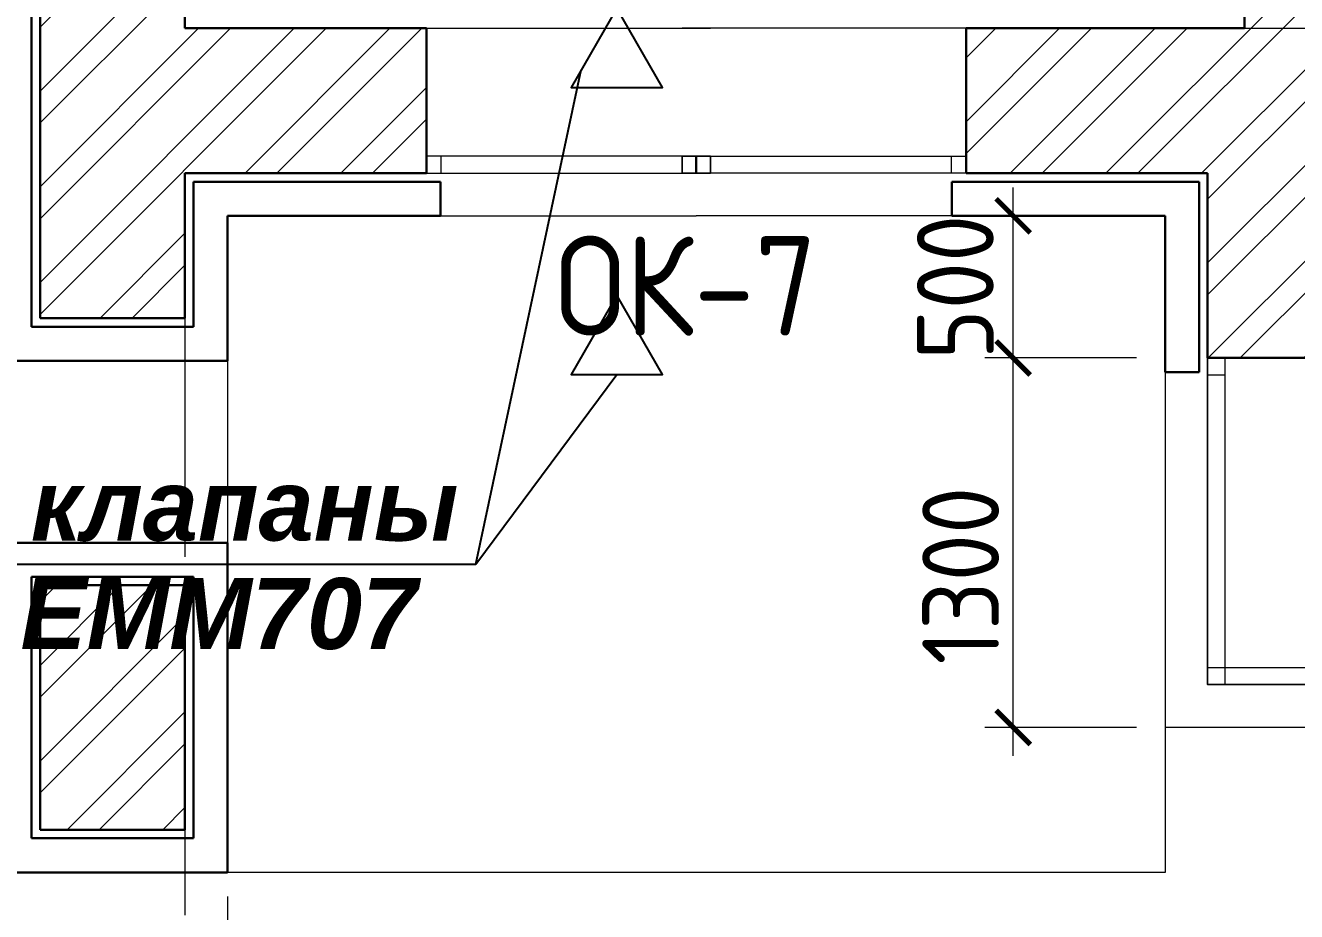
# Model space of a CAD drawing. Header units: millimetres. Extents: x 854812 to 1164625, y 589925 to 823301.
# Drawn here: x 1016034 to 1020509, y 689457 to 692575 of the extents above; entities that cross this region are included whole.
import ezdxf
from ezdxf.enums import TextEntityAlignment as Align

# ---------------------------------------------------------------- set-up
doc = ezdxf.new("R2010")
doc.units = ezdxf.units.MM
doc.linetypes.add('ACAD_ISO10W100', pattern=[18, 12, -3, 0, -3])
doc.linetypes.add('JIS_08_15', pattern=[17.25, 15, -0.75, 0.75, -0.75])
doc.layers.get('Defpoints').update_dxf_attribs({"color": 40})
for name, color, linetype, lineweight in [('АР_Марка_двери', 13, 'Continuous', 9), ('АР_Штрих_материалы', 27, 'Continuous', 9), ('окна', 132, 'Continuous', 18), ('оси', 50, 'JIS_08_15', 9), ('размеры', 215, 'Continuous', 13), ('стены', 172, 'Continuous', 30), ('УКАЗАТЕЛЬ', 6, 'Continuous', 13)]:
    doc.layers.add(name, color=color, linetype=linetype, lineweight=lineweight)
doc.styles.add('GOST 2.304', font='isocpeur.ttf', dxfattribs={"width": 0.9})
doc.styles.add('style1', font='arialbi.ttf')
doc.dimstyles.new('1', dxfattribs={"dimscale": 100, "dimtxt": 2.7, "dimasz": 1.2, "dimexe": 1, "dimexo": 1, "dimgap": 0.5, "dimtad": 1, "dimdec": 0, "dimzin": 0, "dimdsep": 46, "dimtxsty": 'GOST 2.304', "dimblk": 'ARCHTICK', "dimcen": 0.09, "dimdle": 1, "dimclrd": 256, "dimclre": 256, "dimclrt": 7, "dimadec": 0, "dimazin": 0, "dimtfac": 1, "dimtdec": 0, "dimtmove": 1, "dimatfit": 3, "dimldrblk": 'ARCHTICK', "dimfxl": 100, "dimtolj": 1, "dimtzin": 0, "dimlwd": 5, "dimlwe": 5, "dimarcsym": 1})
pattern_1 = [(45, (51302.94298162207, 0), (-168.3798022700466, 168.3798022700466), []), (45, (51415.19623162207, 0), (-168.3798022700466, 168.3798022700466), [])]

# ---------------------------------------------------------------- blocks, each defined once
blk = doc.blocks.new('ок1000')
at = {"layer": 'окна', "ltscale": 0.1}
for p, q in [((962542.0532821477, 736581.866387167), (962542.0532821477, 735581.8663706916)), ((961882.0532821477, 736531.8663871668), (961882.0532821477, 735631.8663706917))]:
    blk.add_line(p, q, dxfattribs=at)
for points in [[(962092.0532821479, 735581.8663706917), (962092.0532821479, 736581.8663871671), (962032.0532821479, 736581.8663871671), (962032.0532821479, 735581.8663706917)], [(962092.0532821479, 736529.8583381717), (962092.0532821479, 736581.8663871671), (962032.0532821479, 736581.8663871671), (962032.0532821479, 736529.8583381717)], [(962092.0532821479, 735633.8744196871), (962092.0532821479, 735581.8663706917), (962032.0532821479, 735581.8663706917), (962032.0532821479, 735633.8744196871)]]:
    blk.add_lwpolyline(points, close=True, dxfattribs=at)
blk = doc.blocks.new('_ArchTick')
at = {"color": 0, "linetype": 'ByBlock', "const_width": 0.15}
blk.add_lwpolyline([(-0.5, -0.5), (0.5, 0.5)], dxfattribs=at)
blk = doc.blocks.new('*D583')
at = {"layer": 'Defpoints', "color": 0, "ltscale": 0.1}
for p in [(1016745.509084131, 689609.9051311689), (1020045.479960688, 688319.8938159818), (1016745.509084131, 687439.4636545846)]:
    blk.add_point(p, dxfattribs=at)
at = {"layer": 'размеры', "lineweight": 5, "ltscale": 0.1}
for p, q in [((1016745.509084131, 689509.9051311689), (1016745.509084131, 687339.4636545846)), ((1020045.479960688, 688219.8938159818), (1020045.479960688, 687339.4636545846)), ((1020145.479960688, 687439.4636545846), (1016645.509084131, 687439.4636545846))]:
    blk.add_line(p, q, dxfattribs=at)
at = {"layer": 'размеры', "lineweight": 5, "ltscale": 0.1, "xscale": 120, "yscale": 120, "zscale": 120, "rotation": 180}
blk.add_blockref('_ArchTick', (1016745.509084131, 687439.4636545846), dxfattribs=at)
at = {"layer": 'размеры', "lineweight": 5, "ltscale": 0.1, "xscale": 120, "yscale": 120, "zscale": 120}
blk.add_blockref('_ArchTick', (1020045.479960688, 687439.4636545846), dxfattribs=at)
at = {"layer": 'размеры', "color": 7, "ltscale": 0.1, "insert": (1018395.49452241, 687624.4636545846), "char_height": 270, "attachment_point": 5, "style": 'GOST 2.304'}
blk.add_mtext('\\A1;3300', dxfattribs=at)
blk = doc.blocks.new('*D671')
at = {"layer": 'Defpoints', "color": 0, "ltscale": 0.1}
for p in [(1019511.089816105, 691404.9800811483), (1020045.479960688, 691404.9800811483), (1020045.479960688, 690105.075806975)]:
    blk.add_point(p, dxfattribs=at)
at = {"layer": 'размеры', "lineweight": 5, "ltscale": 0.1}
for p, q in [((1019511.089816105, 690005.075806975), (1019511.089816105, 691504.9800811483)), ((1019945.479960688, 691404.9800811483), (1019411.089816105, 691404.9800811483)), ((1019945.479960688, 690105.075806975), (1019411.089816105, 690105.075806975))]:
    blk.add_line(p, q, dxfattribs=at)
at = {"layer": 'размеры', "lineweight": 5, "ltscale": 0.1, "xscale": 120, "yscale": 120, "zscale": 120}
for p, rotation in [((1019511.089816105, 691404.9800811483), 90), ((1019511.089816105, 690105.075806975), 270)]:
    blk.add_blockref('_ArchTick', p, dxfattribs=dict(at, rotation=rotation))
at = {"layer": 'размеры', "color": 7, "ltscale": 0.1, "insert": (1019326.089816105, 690639.1863002751), "char_height": 270, "attachment_point": 5, "rotation": 90, "style": 'GOST 2.304'}
blk.add_mtext('\\A1;1300', dxfattribs=at)
blk = doc.blocks.new('*D672')
at = {"layer": 'Defpoints', "color": 0, "ltscale": 0.1}
for p in [(1019511.089816105, 691905.075806974), (1020045.479960688, 691905.075806974), (1020045.479960688, 691404.9800811484)]:
    blk.add_point(p, dxfattribs=at)
at = {"layer": 'размеры', "lineweight": 5, "ltscale": 0.1}
for p, q in [((1019511.089816105, 691304.9800811484), (1019511.089816105, 692005.075806974)), ((1019945.479960688, 691905.075806974), (1019411.089816105, 691905.075806974)), ((1019945.479960688, 691404.9800811484), (1019411.089816105, 691404.9800811484))]:
    blk.add_line(p, q, dxfattribs=at)
at = {"layer": 'размеры', "lineweight": 5, "ltscale": 0.1, "xscale": 120, "yscale": 120, "zscale": 120}
for p, rotation in [((1019511.089816105, 691905.075806974), 90), ((1019511.089816105, 691404.9800811484), 270)]:
    blk.add_blockref('_ArchTick', p, dxfattribs=dict(at, rotation=rotation))
at = {"layer": 'размеры', "color": 7, "ltscale": 0.1, "insert": (1019307.269789462, 691654.310001822), "char_height": 270, "attachment_point": 5, "rotation": 90, "style": 'GOST 2.304'}
blk.add_mtext('\\A1;500', dxfattribs=at)
blk = doc.blocks.new('*D657')
at = {"layer": 'Defpoints', "color": 0, "lineweight": 50, "ltscale": 0.1}
for p in [(1023345.479960689, 689595.0758069735), (1020195.479960688, 689218.0264784765), (1023345.479960689, 688139.4636545853)]:
    blk.add_point(p, dxfattribs=at)
at = {"layer": 'размеры', "lineweight": 5, "ltscale": 0.1}
for p, q in [((1023345.479960689, 689495.0758069735), (1023345.479960689, 688039.4636545853)), ((1020195.479960688, 689118.0264784765), (1020195.479960688, 688039.4636545853)), ((1020095.479960688, 688139.4636545853), (1023445.479960689, 688139.4636545853))]:
    blk.add_line(p, q, dxfattribs=at)
at = {"layer": 'размеры', "lineweight": 5, "ltscale": 0.1, "xscale": 120, "yscale": 120, "zscale": 120, "rotation": 180}
blk.add_blockref('_ArchTick', (1020195.479960688, 688139.4636545853), dxfattribs=at)
at = {"layer": 'размеры', "lineweight": 5, "ltscale": 0.1, "xscale": 120, "yscale": 120, "zscale": 120}
blk.add_blockref('_ArchTick', (1023345.479960689, 688139.4636545853), dxfattribs=at)
at = {"layer": 'размеры', "color": 7, "ltscale": 0.1, "insert": (1021545.66405272, 688324.4636545853), "char_height": 270, "attachment_point": 5, "style": 'GOST 2.304'}
blk.add_mtext('\\A1;3150', dxfattribs=at)

msp = doc.modelspace()

# ---------------------------------------------------------------- hatches: boundary and pattern name
at = {"layer": 'АР_Штрих_материалы', "ltscale": 100}
h = msp.add_hatch(dxfattribs=at)
h.set_pattern_fill('ANSI32', color=256, scale=25, style=0)
h.set_pattern_definition(pattern_1)
h.paths.add_polyline_path([(1016595.51527542, 697505.3364426567), (1016085.515275419, 697505.3364426567), (1016085.51527542, 691545.087122162), (1016595.51527542, 691545.0871221621), (1016595.51527542, 692055.0758069737), (1017445.479960688, 692055.0758069737), (1017445.479960688, 692565.075806974), (1016595.51527542, 692565.0758069734), (1016595.51527542, 694735.0758069735), (1016475.21202946, 694735.0758069735), (1016335.21202946, 694735.0758069735), (1016335.21202946, 694875.0758069735), (1016475.21202946, 694875.0758069735), (1016595.51527542, 694875.0758069735), (1016595.51527542, 695005.0758069736), (1016595.51527542, 695255.0758069735), (1016475.21202946, 695255.0758069735), (1016335.21202946, 695255.0758069735), (1016335.21202946, 695395.0758069735), (1016475.21202946, 695395.0758069735), (1016595.51527542, 695395.0758069735)])
h.paths.add_polyline_path([(1016335.21202946, 695135.0758069735), (1016475.21202946, 695135.0758069735), (1016475.21202946, 694995.0758069735), (1016335.21202946, 694995.0758069735)], flags=16)
edge = h.paths.add_edge_path()
edge.add_ellipse((1020198.045914099, 694530.5613102382), major_axis=(-0.09899665948619812, 299.9999837126362), ratio=0.9552198213836777, start_angle=4.35104914026211e-12, end_angle=206.3839445263601)
edge.add_line((1020325.479960689, 694261.8524510438), (1020325.479960689, 694199.364947493))
edge.add_ellipse((1020198.243907421, 693930.5613428121), major_axis=(-0.09899665948619812, 299.9999837126362), ratio=0.9552198213836779, start_angle=333.5962604591614, end_angle=333.6206575436838, ccw=False)
edge.add_line((1020325.589284402, 694199.3082166805), (1020325.766629223, 693661.8815690256))
edge.add_ellipse((1020198.243907421, 693930.5613428121), major_axis=(-0.09899665948619812, 299.9999837126362), ratio=0.9552198213836777, start_angle=180.0000006073215, end_angle=206.3397558204796)
edge.add_line((1020325.47996069, 693661.7496803738), (1020325.47996069, 693630.5613591005))
edge.add_line((1020325.47996069, 693630.5613591005), (1020325.479960688, 692565.0758069736))
edge.add_line((1020325.479960688, 692565.0758069736), (1019345.479944213, 692565.0758069741))
edge.add_line((1019345.479944213, 692565.0758069741), (1019345.479944213, 692055.0758069736))
edge.add_line((1019345.479944213, 692055.0758069736), (1020195.479960688, 692055.0758069737))
edge.add_line((1020195.479960688, 692055.0758069737), (1020195.479960688, 691404.9800811483))
edge.add_line((1020195.479960688, 691404.9800811483), (1020705.479960689, 691404.9800811483))
edge.add_line((1020705.479960689, 691404.9800811483), (1020705.479960689, 694365.0758069736))
edge.add_line((1020705.479960689, 694365.0758069736), (1020325.534582939, 694365.0758069736))
edge.add_line((1020325.534582939, 694365.0758069736), (1020325.568632384, 694261.8921943252))
edge = h.paths.add_edge_path()
edge.add_ellipse((1020198.045914099, 694530.5613102382), major_axis=(-0.09899665948619812, 299.9999837126362), ratio=0.9552198213836777, start_angle=333.596260459157, end_angle=359.9638796147794)
edge.add_line((1020198.127574241, 694830.5612939512), (1020197.946918636, 694830.5612939512))
edge.add_ellipse((1020198.045914099, 694530.5613102382), major_axis=(-0.09899665948619812, 299.9999837126362), ratio=0.9552198213836777, start_angle=4.35104914026211e-12, end_angle=206.3839445263601)
edge.add_line((1020325.479960689, 694261.8524510438), (1020325.479960688, 694799.2673269776))
edge.add_ellipse((1020198.045914099, 694530.5613102382), major_axis=(-0.09899665948619812, 299.9999837126362), ratio=0.9552198213836779, start_angle=333.5962604591614, end_angle=359.9638796147839, ccw=False)
edge.add_line((1020325.391291086, 694799.3081689267), (1020325.534582939, 694365.0758069736))
edge.add_line((1020325.534582939, 694365.0758069736), (1020705.479960689, 694365.0758069736))
edge.add_line((1020705.479960689, 694365.0758069736), (1020705.479960689, 696545.0758069743))
edge.add_line((1020705.479960689, 696545.0758069743), (1020325.479960688, 696545.0758069743))
edge.add_line((1020325.479960688, 696545.0758069743), (1020195.479960689, 696545.0758069744))
edge.add_line((1020195.479960689, 696545.0758069744), (1020195.479960689, 696425.0758069743))
edge.add_line((1020195.479960689, 696425.0758069743), (1020325.479960688, 696425.0758069742))
edge.add_line((1020325.479960688, 696425.0758069742), (1020325.479960688, 694365.0758069736))
edge.add_line((1020325.479960688, 694365.0758069736), (1020325.534582939, 694365.0758069736))
edge.add_line((1020325.534582939, 694365.0758069736), (1020325.391291086, 694799.3081689267))
edge = h.paths.add_edge_path(flags=16)
edge.add_line((1020313.372205783, 694760.7861390492), (1020313.460971661, 694530.5993959247))
edge.add_line((1020313.460971661, 694530.5993959247), (1020313.52412392, 694300.4126443475))
edge.add_ellipse((1020291.518716554, 694300.3084678194), major_axis=(15.56034713893105, 15.56034713893105), ratio=1, start_angle=242.77842606147152, end_angle=315.27124383890373, ccw=False)
edge.add_ellipse((1020197.64491174, 694530.5399289201), major_axis=(276.1527927824094, 8.239869444797254), ratio=0.9767137960157491, start_angle=178.2650341639584, end_angle=289.68356418205815, ccw=False)
edge.add_ellipse((1020197.644897716, 694530.5824268986), major_axis=(-276.1581707709661, 8.05761295188221), ratio=0.9767137960169215, start_angle=-109.6835641846996, end_angle=1.7349658332303193, ccw=False)
edge.add_ellipse((1020291.366734456, 694760.8757924768), major_axis=(15.56034713882229, -15.56034713882229), ratio=1, start_angle=44.76657010086262, end_angle=117.2593878774288, ccw=False)
h.paths.add_polyline_path([(1019385.479960689, 696545.0758069741), (1019285.479960689, 696545.0758069741), (1019285.479960689, 697575.075806974), (1019165.479960688, 697575.0758069741), (1019165.479960688, 696545.0758069741), (1016595.51527542, 696545.0758069735), (1016595.51527542, 696425.0758069735), (1017595.51522542, 696425.0758069735), (1017595.51527542, 696425.0758069737), (1019385.479960689, 696425.075806974)])
h.paths.add_polyline_path([(1017715.51527542, 696425.0758069737), (1017595.51527542, 696425.0758069736), (1017595.51527542, 695125.0758069739), (1017535.51527542, 695125.0758069739), (1017535.51527542, 695005.0758069737), (1017715.51527542, 695005.0758069739)])
h.paths.add_polyline_path([(1016725.51527542, 695125.0758069736), (1016595.51527542, 695125.0758069735), (1016595.51527542, 695005.0758069735), (1016725.51527542, 695005.0758069735)], flags=17)
h.paths.add_polyline_path([(1028375.479960689, 699765.3363966913), (1024855.479960689, 699765.3363011056), (1024605.479960689, 699765.3362855146), (1023495.479949474, 699765.336252781), (1023495.479960688, 698164.8751525909), (1025095.479960688, 698164.8751525909), (1025095.479960688, 698284.8751525912), (1023875.479960689, 698284.8751525909), (1023875.479960689, 699385.075806974), (1024445.479960688, 699385.2108551081), (1024445.479960688, 699505.3790529345), (1024445.479960688, 699645.3790529345), (1024585.479960688, 699645.3790529345), (1024585.479960688, 699505.3790529345), (1024585.479960688, 699385.2440248252), (1024975.479960688, 699385.3364261801), (1024975.479960688, 699094.8751525913), (1025095.479960688, 699094.8751525912), (1025095.479960688, 699385.3364261801), (1025485.479960688, 699385.3364261802), (1025485.479960688, 699505.3790529345), (1025485.479960688, 699645.3790529345), (1025625.479960688, 699645.3790529345), (1025625.479960688, 699505.3790529345), (1025625.479960688, 699385.3364261802), (1027715.479960689, 699385.3364261809), (1027715.479960689, 698505.3364426562), (1028225.479960689, 698505.3364426562), (1028225.479960689, 699385.0758069748), (1028375.479960689, 699385.0758069747)])
h.paths.add_polyline_path([(1023875.479960689, 695934.8751525909), (1023495.479960689, 695934.8751525909), (1023495.479960689, 694365.0758069736), (1023875.479960689, 694365.0758069736)])
h.paths.add_polyline_path([(1024855.479960688, 704165.336426181), (1024605.479960688, 704165.336426181), (1024605.479960689, 700935.3362855146), (1024855.479960689, 700935.3362928871)])
h.paths.add_polyline_path([(1023565.479960689, 701055.3362860653), (1022395.479953493, 701055.3362860653), (1022395.479952141, 701485.3364261823), (1021707.781792801, 701485.3364261823), (1021698.524608643, 701365.3364261824), (1022275.479958689, 701365.3364261824), (1022275.479959195, 700835.3719727137), (1022395.479954184, 700835.3719762525), (1022395.47995387, 700935.3362860654), (1023565.479964227, 700935.3362860654)])
h.paths.add_polyline_path([(1021707.781792801, 701485.3364261823), (1020705.479960688, 701485.3364261823), (1020705.479960688, 701365.3364261823), (1021698.524608643, 701365.3364261824)])
h.paths.add_polyline_path([(1022395.479958689, 700025.3719762525), (1022275.479959969, 700025.3719727137), (1022275.479960218, 699765.3895355882), (1021095.479960688, 699765.3359224951), (1021095.479960688, 699645.495869589), (1022395.479960688, 699645.4958695892)])
h.paths.add_polyline_path([(1024605.479960689, 701055.336286065), (1024475.479960689, 701055.3362860652), (1024475.479964227, 700935.3362860654), (1024605.479960689, 700935.3362860652)])
h.paths.add_polyline_path([(1024855.479960688, 700025.3362874582), (1024605.479964817, 700025.3362855146), (1024605.479960689, 699765.3362922224), (1024855.479960689, 699765.3363011056)])
h.paths.add_polyline_path([(1024065.479960689, 706475.3364261809), (1023915.479960689, 706475.336426181), (1023915.479960689, 706985.3364261811), (1023405.479960689, 706985.3364261811), (1023405.479960689, 706475.3364261809), (1023255.479960689, 706475.3364261808), (1023255.479960689, 705965.3364261824), (1024065.479960689, 705965.3364261825)])
h.paths.add_polyline_path([(1028225.479960689, 693345.8151712924), (1027715.479960689, 693345.8151712922), (1027715.479960689, 692565.0758069737), (1027565.479960689, 692565.0758069737), (1027565.479960689, 692055.0758069734), (1027715.479960689, 692055.0758069734), (1027715.479960689, 691545.0758069737), (1028225.479960689, 691545.0758069737)])
edge = h.paths.add_edge_path()
edge.add_line((1027715.479960689, 694545.8151712923), (1028225.479960689, 694545.8151712923))
edge.add_line((1028225.479960689, 694545.8151712923), (1028225.479960689, 697505.3364426562))
edge.add_line((1028225.479960689, 697505.3364426562), (1027715.479960689, 697505.3364426562))
edge.add_line((1027715.479960689, 697505.3364426562), (1027715.479960689, 697285.3364261808))
edge.add_line((1027715.479960689, 697285.3364261808), (1025037.86349319, 697285.3364261804))
edge.add_arc((1024973.941367617, 697680.1958465595), 399.9999999998769, 260.8044038693809, 279.19559613073693, ccw=False)
edge.add_line((1024910.019242044, 697285.3364261803), (1023875.479960688, 697285.3364261802))
edge.add_line((1023875.479960688, 697285.3364261802), (1023875.479960688, 697354.8751525909))
edge.add_line((1023875.479960688, 697354.8751525909), (1023495.479960688, 697354.8751525909))
edge.add_line((1023495.479960688, 697354.8751525909), (1023495.479960689, 696844.8751525909))
edge.add_line((1023495.479960689, 696844.8751525909), (1023875.479960688, 696844.8751525909))
edge.add_line((1023875.479960688, 696844.8751525909), (1023875.479960688, 697165.3364261804))
edge.add_line((1023875.479960688, 697165.3364261804), (1027715.479960689, 697165.3364261806))
edge.add_line((1027715.479960689, 697165.3364261806), (1027715.479960689, 694545.8151712923))
h.paths.add_polyline_path([(1023345.479960688, 690765.0758069742), (1023345.479960688, 690255.0758069747), (1023495.479960689, 690255.0758069747), (1023495.479960689, 689745.0758069735), (1024005.479960689, 689745.0758069735), (1024005.479960689, 692055.0758069743), (1026265.479960682, 692055.0758069749), (1026265.479960682, 692565.0758069745), (1023875.479960689, 692565.075806974), (1023875.479960689, 694365.0758069736), (1023495.479960689, 694365.0758069736), (1023495.479960689, 690765.0758069743)])
h = msp.add_hatch(dxfattribs=at)
h.set_pattern_fill('ANSI32', color=256, scale=25, style=0)
h.set_pattern_definition(pattern_1)
h.paths.add_polyline_path([(1016595.50908413, 690605.1715327983), (1016085.509084131, 690605.1715327983), (1016085.509084131, 689745.0758069733), (1016595.509084131, 689745.0758069733)])

# ---------------------------------------------------------------- linework, layer by layer
at = {"layer": 'Defpoints', "ltscale": 40}
for p, q in [((1017619.160656676, 690679.6352720873), (1017990.698640466, 692418.8714870566)), ((1017619.160656676, 690679.6352720873), (1018115.711366214, 691346.5401277409)), ((1014347.713292543, 690679.6352720873), (1017619.160656676, 690679.6352720873))]:
    msp.add_line(p, q, dxfattribs=at)
for points in [[(1018115.711366214, 692635.3998796677), (1017954.638097696, 692356.4127948245), (1018276.784634732, 692356.4127948245)], [(1018115.711366214, 691625.5272125842), (1017954.638097696, 691346.5401277409), (1018276.784634732, 691346.5401277409)]]:
    msp.add_lwpolyline(points, close=True, dxfattribs=at)
at = {"layer": 'окна', "ltscale": 0.1}
for p, q in [((1020195.479960688, 691404.9800811484), (1020195.479960688, 690255.075806974)), ((1020195.479960688, 691404.9800811484), (1020195.479960688, 690255.075806974)), ((1020045.479960688, 691354.9800811483), (1020045.479960688, 690105.075806975)), ((1023345.479960677, 690256.2579217434, 0.0004214006119293012), (1020195.479960689, 690256.2579217433)), ((1020195.479960689, 690256.2579217432), (1023345.479960677, 690256.2579217433, 0.0004214006119293012)), ((1023345.479960688, 690105.0758069741), (1020045.479960688, 690105.075806975))]:
    msp.add_line(p, q, dxfattribs=at)
for points in [[(1020255.479960688, 691404.9800811484), (1020255.479960688, 690256.2579217432), (1020195.479960689, 690256.2579217433), (1020195.479960688, 691404.9800811484)], [(1020255.479960688, 691404.9800811484), (1020255.479960688, 691344.9800811484), (1020195.479960688, 691344.9800811484), (1020195.479960688, 691404.9800811484)], [(1020195.479960689, 690316.2579217433), (1023345.479960689, 690316.2579217388), (1023345.479960689, 690256.2579217388), (1020195.479960689, 690256.2579217433)]]:
    msp.add_lwpolyline(points, close=True, dxfattribs=at)
at = {"layer": 'оси', "color": 7, "linetype": 'ACAD_ISO10W100', "ltscale": 70}
for p, q in [((1020325.479960688, 692565.0758069736), (1033992.54260564, 692565.0758069739)), ((1016595.51527542, 691545.087122162), (1016595.51527542, 685339.5222723443))]:
    msp.add_line(p, q, dxfattribs=at)
at = {"layer": 'стены', "ltscale": 0.1}
for p, q in [((1016055.509084131, 697555.3364426568), (1016055.509084131, 691515.0871221621)), ((1016085.515275419, 697505.3364426567), (1016085.51527542, 691545.087122162)), ((1020325.479960688, 696425.0758069743), (1020325.479960688, 692565.0758069737)), ((1016595.51527542, 694735.0758069735), (1016595.51527542, 692565.0758069734)), ((1016595.51527542, 692565.0758069734), (1017445.479960688, 692565.075806974)), ((1017445.479960688, 692055.075806974), (1017445.479960688, 692565.075806974)), ((1019345.479944213, 692565.0758069741), (1020325.479960689, 692565.0758069736)), ((1019345.479944213, 692055.0758069737), (1019345.479944213, 692565.0758069737)), ((1016595.51527542, 692055.0758069737), (1017445.479960688, 692055.0758069737)), ((1016595.51527542, 692055.0758069732), (1016595.51527542, 691545.0871221621)), ((1019345.479944213, 692055.0758069736), (1020195.479960688, 692055.0758069737)), ((1020195.479960688, 692055.0758069737), (1020195.479960688, 691404.9800811484)), ((1016625.51527542, 692025.075806974), (1017495.479960688, 692025.075806974)), ((1016625.51527542, 692025.0758069733), (1016625.51527542, 691515.0871221622)), ((1017495.479960688, 691905.075806974), (1017495.479960688, 692025.075806974)), ((1019295.479944213, 692025.0758069742), (1020165.479960688, 692025.0758069741)), ((1019295.479944213, 691905.075806974), (1019295.479944213, 692025.0758069739)), ((1020165.479960689, 692025.0758069741), (1020165.479960688, 691354.9800811483)), ((1016745.479960689, 691905.0758069741), (1017495.479960688, 691905.0758069742)), ((1016745.479960689, 691905.0758069741), (1016745.479960689, 691395.0871221622)), ((1019295.479944213, 691905.075806974), (1020045.479960688, 691905.075806974)), ((1020045.479960688, 691905.075806974), (1020045.479960688, 691354.9800811484)), ((1016595.51527542, 691545.0871221621), (1016085.501678869, 691545.087122162)), ((1016625.51527542, 691515.0871221622), (1016055.509084131, 691515.0871221621)), ((1020705.479960688, 691404.9800811483), (1020195.479960688, 691404.9800811483)), ((1016745.509084131, 691395.0871221621), (1015935.509084131, 691395.0871221622)), ((1020165.479960688, 691354.9800811483), (1020045.479960688, 691354.9800811483)), ((1016745.509084131, 690755.1715327987), (1015935.509084131, 690755.1715327984)), ((1016745.509084131, 690755.1715327987), (1016745.509084131, 689595.0758069734)), ((1016745.509084131, 690755.0758069733), (1016745.509084131, 689595.0758069733)), ((1016055.509084131, 690635.1715327983), (1016055.509084131, 689715.0758069734)), ((1016055.509084131, 690635.1715327983), (1016625.509084131, 690635.1715327983)), ((1016085.509084131, 690605.1715327983), (1016085.509084131, 689745.0758069734)), ((1016085.509084131, 690605.1715327983), (1016595.509084131, 690605.1715327983)), ((1016595.50908413, 690605.1715327983), (1016595.509084131, 689745.0758069734)), ((1016625.509084131, 690635.1715327983), (1016625.509084131, 689715.0758069734)), ((1016085.509084131, 689745.0758069733), (1016595.509084131, 689745.0758069733)), ((1016055.509084131, 689715.0758069733), (1016625.509084131, 689715.0758069733)), ((1015935.509084131, 689595.0758069733), (1016745.509084131, 689595.0758069734))]:
    msp.add_line(p, q, dxfattribs=at)
at = {"layer": 'УКАЗАТЕЛЬ', "ltscale": 0.1}
for p, q in [((1016745.509084131, 691395.0871221621), (1016745.509084131, 689595.3364261799)), ((1020045.479960688, 690105.075806975), (1020045.479960688, 689595.0758069735)), ((1020045.479960689, 689595.0758069735), (1011895.450837246, 689595.075806973))]:
    msp.add_line(p, q, dxfattribs=at)

# ---------------------------------------------------------------- block references
at = {"layer": 'размеры', "rotation": 90.00000000000001}
msp.add_blockref('ок1000', (1754027.346347855, -269976.977475174), dxfattribs=at)
at = {"layer": 'размеры', "xscale": -1, "rotation": 270}
msp.add_blockref('ок1000', (282763.6135735217, -269976.977475174), dxfattribs=at)

# ---------------------------------------------------------------- texts
at = {"layer": 'Defpoints', "ltscale": 40, "style": 'style1'}
for s, p in [('Оконные клапаны', (1014379.614079181, 690762.5766761883)), ('AERECO ЕММ707', (1014425.000652723, 690381.0431125017))]:
    msp.add_text(s, height=250, dxfattribs=at).set_placement(p)
at = {"layer": 'АР_Марка_двери', "linetype": 'Continuous', "lineweight": 15, "style": 'GOST 2.304', "width": 0.9}
msp.add_text('ОК-7', height=350, dxfattribs=at).set_placement((1018360.009963354, 691484.1130266521), align=Align.CENTER)

# ---------------------------------------------------------------- dimensions: what is measured, and where the dimension line sits
at = {"layer": 'размеры', "ltscale": 0.1}
dim = msp.add_linear_dim(base=(1019511.089816105, 691905.075806974), p1=(1020045.479960688, 691404.9800811484), p2=(1020045.479960688, 691905.075806974), angle=90, dimstyle='1', override={"dimtmove": 2}, dxfattribs=at)
dim.commit()
dim.dimension.update_dxf_attribs({"geometry": '*D672', "text_midpoint": (1019307.269789462, 691654.310001822), "dimtype": 160})
dim = msp.add_linear_dim(base=(1019511.089816105, 691404.9800811483), p1=(1020045.479960688, 690105.075806975), p2=(1020045.479960688, 691404.9800811483), angle=90, dimstyle='1', dxfattribs=at)
dim.commit()
dim.dimension.update_dxf_attribs({"geometry": '*D671', "text_midpoint": (1019511.089816105, 690639.1863002751), "dimtype": 160})
dim = msp.add_linear_dim(base=(1016745.509084131, 687439.4636545846), p1=(1020045.479960688, 688319.8938159818), p2=(1016745.509084131, 689609.9051311689), angle=180, dimstyle='1', dxfattribs=at)
dim.commit()
dim.dimension.update_dxf_attribs({"geometry": '*D583', "text_midpoint": (1018395.49452241, 687624.4636545846)})
dim = msp.add_linear_dim(base=(1023345.479960689, 688139.4636545853), p1=(1020195.479960688, 689218.0264784765), p2=(1023345.479960689, 689595.0758069735), dimstyle='1', dxfattribs=at)
dim.commit()
dim.dimension.update_dxf_attribs({"geometry": '*D657', "text_midpoint": (1021545.66405272, 688139.4636545853), "dimtype": 160})

doc.saveas('drawing.dxf')
